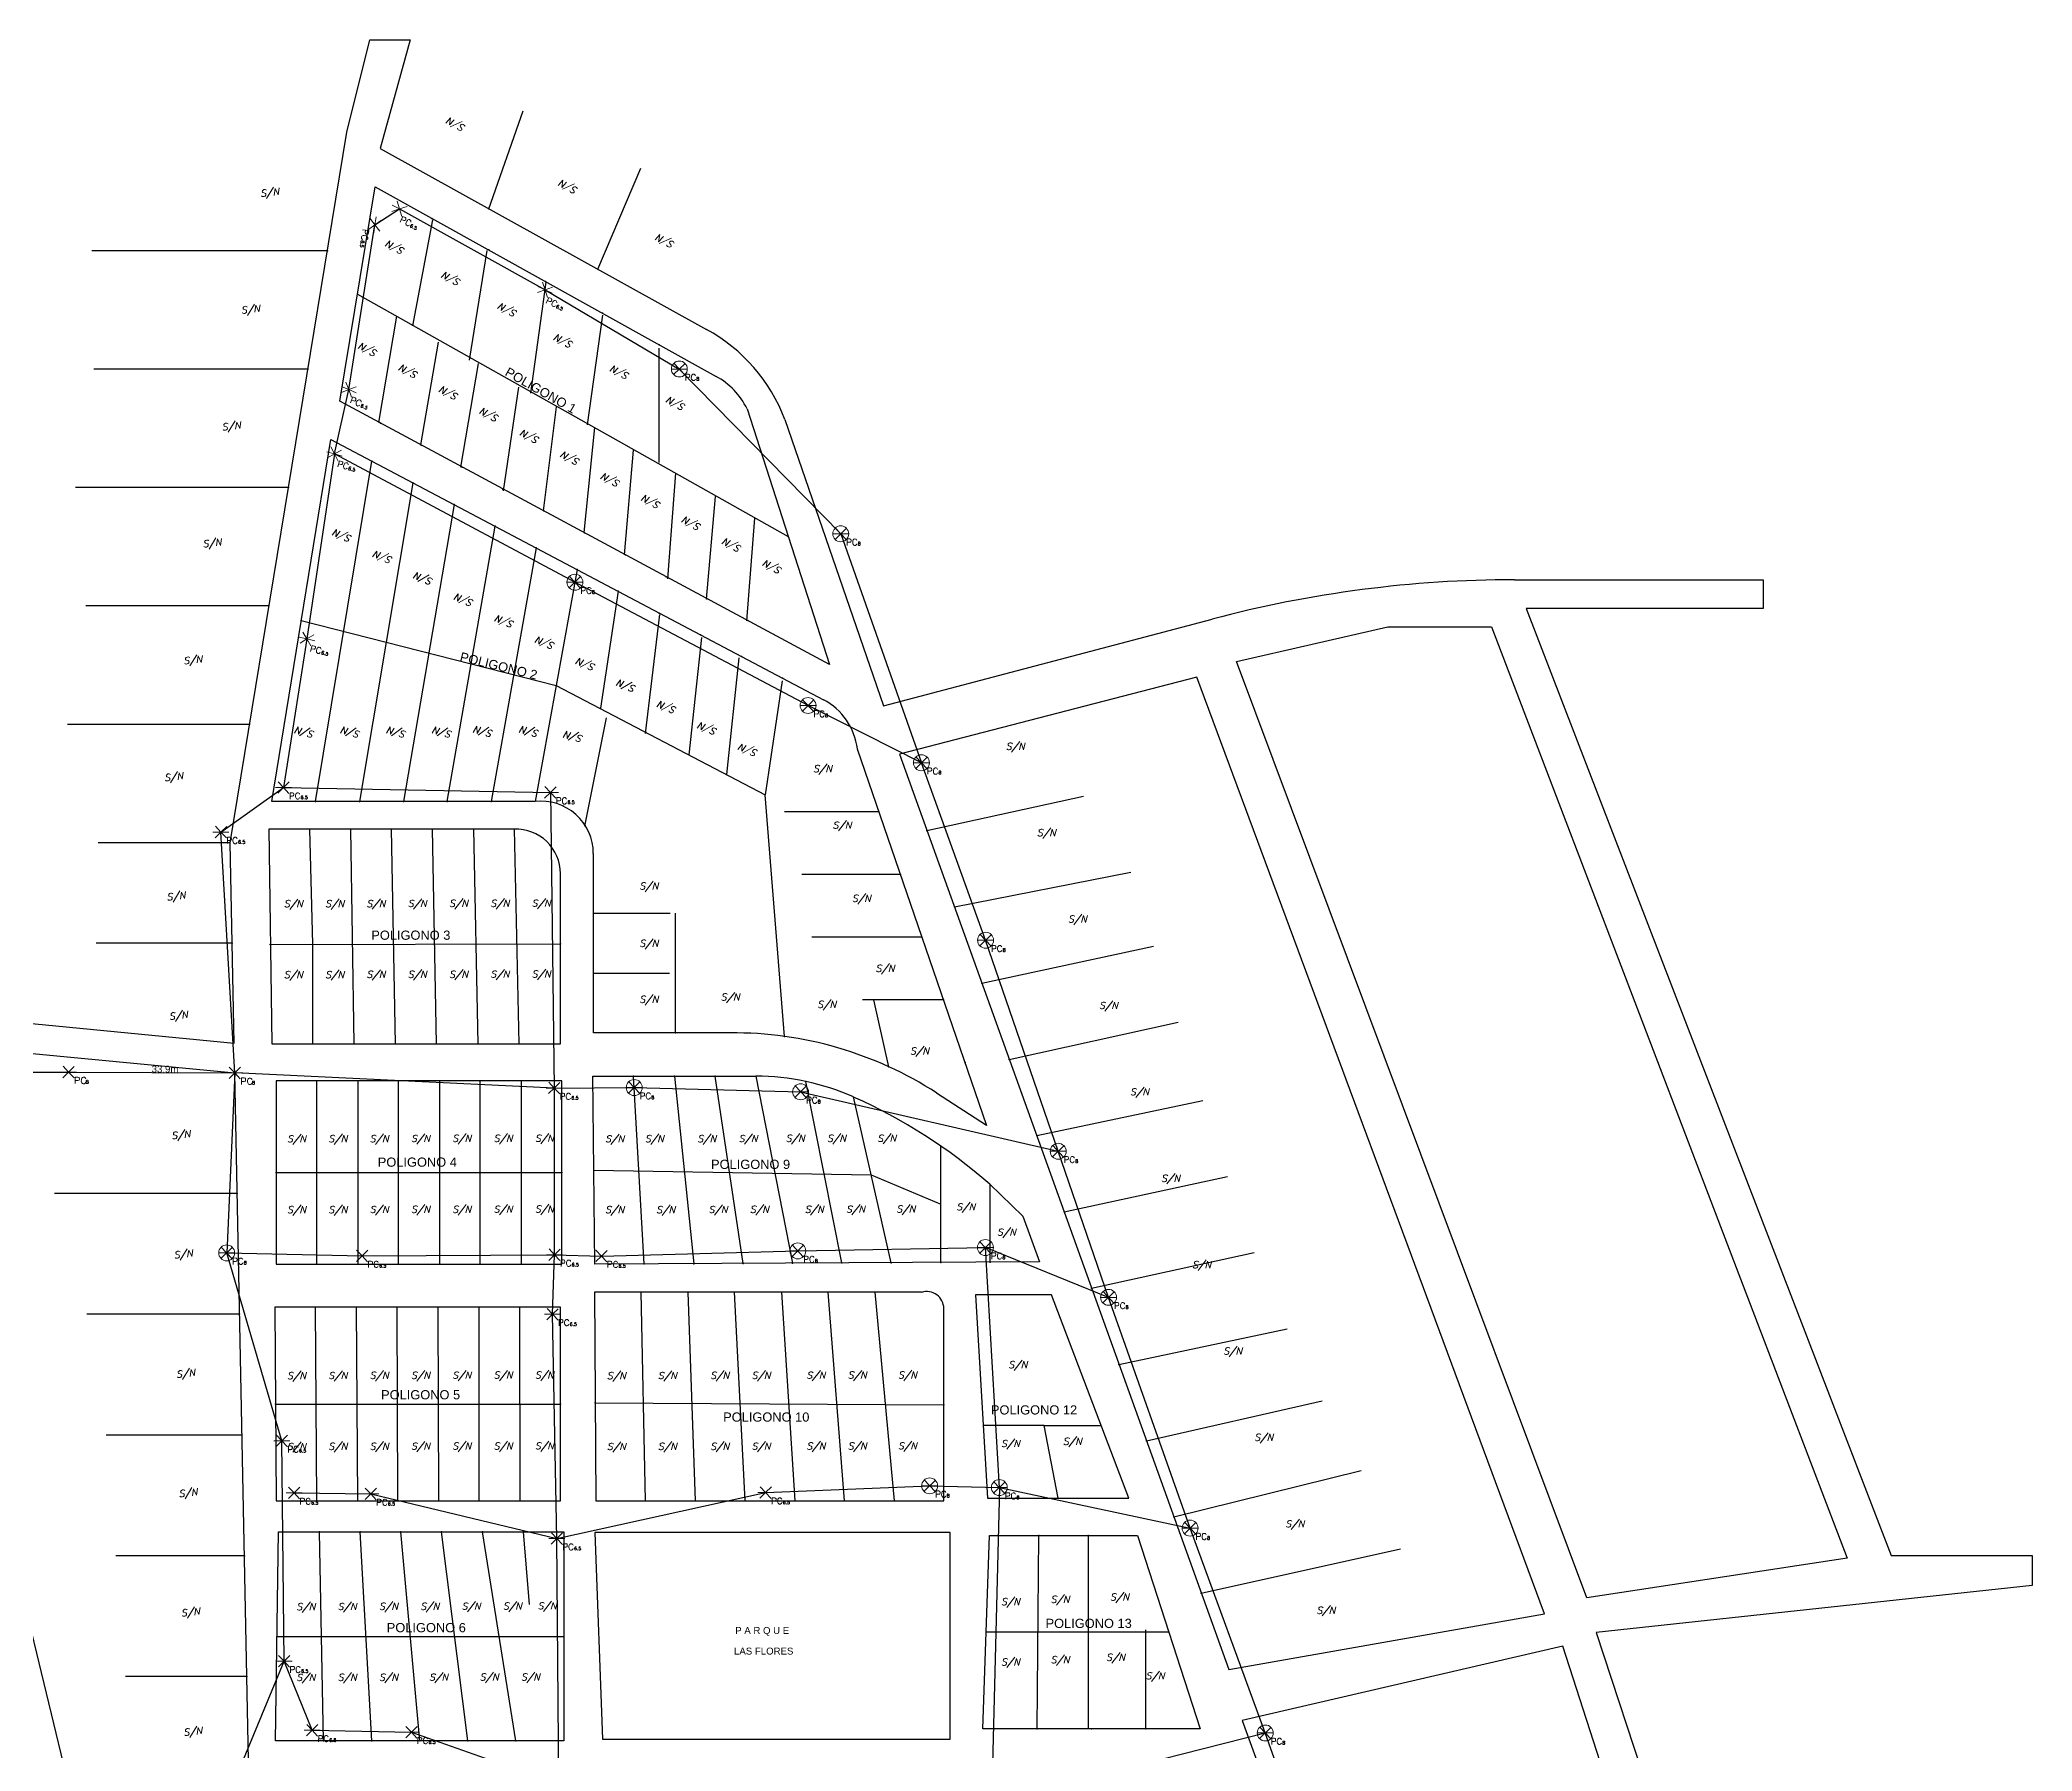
# Model space of a CAD drawing. Header units: millimetres. Extents: x 1987 to 2854, y 2008 to 2698.
# Drawn here: x 2394.8 to 2828.8, y 2325.7 to 2698.4 of the extents above; entities that cross this region are included whole.
import ezdxf
from ezdxf.enums import TextEntityAlignment as Align

# ---------------------------------------------------------------- set-up
doc = ezdxf.new("R2010")
doc.units = ezdxf.units.MM
doc.header["$PDSIZE"] = 1
for name, color, linetype, lineweight in [('_ADDRESSDIBUJO', 7, 'Continuous', 0), ('_POLEPED', 7, 'Continuous', 0), ('_STRANDDISTANCE', 3, 'Continuous', 0), ('_STREET', 5, 'Continuous', 0)]:
    doc.layers.add(name, color=color, linetype=linetype, lineweight=lineweight)
doc.layers.add('_LOTLINE', color=252, linetype='Continuous')
doc.layers.add('_STRAND', color=3, linetype='Continuous')
doc.styles.add('Address', font='ITALICS.shx', dxfattribs={"height": 1.5})
doc.styles.add('ROMANS', font='romans.shx', dxfattribs={"height": 0.2})
doc.styles.get("Standard").update_dxf_attribs({"font": 'arial.ttf'})
doc.styles.add('StrandDistance0', font='ENGINEERING.shx', dxfattribs={"height": 1.5})

# ---------------------------------------------------------------- blocks, each defined once
blk = doc.blocks.new('*U38')
at = {"layer": '_POLEPED', "linetype": 'Continuous'}
blk.add_line((206328.6, 1519837.21), (206328.59, 1519835.82), dxfattribs=at)
at = {"layer": '_POLEPED', "linetype": 'Continuous', "flags": 128}
blk.add_lwpolyline([(206328.6, 1519837.21), (206329.19, 1519837.21), (206329.39, 1519837.14), (206329.46, 1519837.07), (206329.52, 1519836.94), (206329.52, 1519836.74), (206329.46, 1519836.61), (206329.39, 1519836.54), (206329.19, 1519836.48), (206328.59, 1519836.48)], dxfattribs=at)
blk = doc.blocks.new('PC8_E')
at = {"layer": '_POLEPED', "color": 1}
for p, q in [((-1.74, 0), (0, 0)), ((-1.24, -1.22), (0, 0)), ((-1.19, 1.27), (0, 0)), ((0, 0), (1.24, 1.22)), ((0, 0), (1.74, 0)), ((0, 0), (1.19, -1.27))]:
    blk.add_line(p, q, dxfattribs=at)
at = {"layer": '_POLEPED', "linetype": 'Continuous', "flags": 128}
for points in [[(3.77, -1.47), (3.71, -1.34), (3.57, -1.2), (3.44, -1.13), (3.18, -1.13), (3.04, -1.2), (2.91, -1.33), (2.84, -1.46), (2.78, -1.66), (2.77, -1.99), (2.84, -2.19), (2.9, -2.32), (3.04, -2.46), (3.17, -2.52), (3.43, -2.53), (3.57, -2.46), (3.7, -2.33), (3.77, -2.2)], [(4, -1.78), (3.9, -1.81), (3.86, -1.88), (3.86, -1.95), (3.9, -2.02), (3.97, -2.06), (4.11, -2.09), (4.21, -2.13), (4.28, -2.2), (4.31, -2.27), (4.31, -2.37), (4.28, -2.44), (4.24, -2.48), (4.14, -2.51), (4, -2.51), (3.89, -2.47), (3.86, -2.44), (3.82, -2.37), (3.83, -2.26), (3.86, -2.19), (3.93, -2.13), (4.04, -2.09), (4.18, -2.06), (4.25, -2.02), (4.28, -1.95), (4.28, -1.88), (4.25, -1.81), (4.14, -1.78), (4, -1.78)]]:
    blk.add_lwpolyline(points, dxfattribs=at)
at = {"layer": '_POLEPED', "linetype": 'Continuous'}
blk.add_blockref('*U38', (-206327.14, -1519838.33), dxfattribs=at)
blk = doc.blocks.new('PC6.5')
at = {"layer": '_POLEPED', "color": 1}
for p, q in [((-1.74, 0), (0, 0)), ((-1.24, -1.22), (0, 0)), ((-1.19, 1.27), (0, 0)), ((0, 0), (1.24, 1.22)), ((0, 0), (1.74, 0)), ((0, 0), (1.19, -1.27))]:
    blk.add_line(p, q, dxfattribs=at)
at = {"layer": '_POLEPED', "linetype": 'Continuous', "attachment_point": 7, "rotation": 359.6478, "line_spacing_factor": 0.72, "style": 'StrandDistance0'}
for s, insert, char_height in [('\\Fromans;PC', (1.18, -2.51), 1.3914), ('\\Fromans;6.5', (3.72, -2.51), 0.7317)]:
    blk.add_mtext(s, dxfattribs=dict(at, insert=insert, char_height=char_height))
blk = doc.blocks.new('PC8_N')
at = {"layer": '_POLEPED', "color": 1}
for p, q in [((-1.24, -1.22), (1.24, 1.22)), ((-1.19, 1.27), (1.19, -1.27)), ((-1.74, 0), (1.74, 0))]:
    blk.add_line(p, q, dxfattribs=at)
blk.add_circle((0, 0), 1.74, dxfattribs=at)
at = {"layer": '_POLEPED', "linetype": 'Continuous', "style": 'ROMANS'}
for s, height, p in [('PC', 1.391, (1.18, -2.51)), ('8', 0.732, (3.72, -2.51))]:
    blk.add_text(s, height=height, rotation=359.6478, dxfattribs=at).set_placement(p)

msp = doc.modelspace()

# ---------------------------------------------------------------- linework, layer by layer
at = {"layer": '_LOTLINE'}
for p, q in [((2461.64, 2678.3), (2466.68, 2698.43)), ((2466.68, 2698.43), (2475.45, 2698.43)), ((2475.45, 2698.43), (2468.87, 2674.77)), ((2492.59, 2661.64), (2500.06, 2683)), ((2436.2, 2523.51), (2461.64, 2678.3)), ((2468.87, 2674.77), (2540.03, 2635.37)), ((2516.31, 2648.5), (2525.66, 2670.45)), ((2460.09, 2619.69), (2467.78, 2666.44)), ((2467.78, 2666.44), (2542.1, 2625.13)), ((2480.33, 2659.24), (2475.97, 2636.14)), ((2457.4, 2652.5), (2406.11, 2652.5)), ((2492.14, 2652.56), (2488.29, 2628.69)), ((2504.98, 2645.63), (2501.65, 2621.5)), ((2463.93, 2643.06), (2557.8, 2590.23)), ((2468.64, 2615.09), (2472.53, 2638.22)), ((2517.31, 2638.45), (2513.97, 2614.57)), ((2477.76, 2610.21), (2481.62, 2632.54)), ((2529.64, 2631.26), (2529.64, 2606.36)), ((2453.16, 2626.71), (2406.55, 2626.71)), ((2486.49, 2605.33), (2490.35, 2627.92)), ((2495.74, 2600.2), (2499.08, 2622.79)), ((2566.77, 2562.37), (2460.09, 2619.69)), ((2504.51, 2595.84), (2507.34, 2618.5)), ((2548.83, 2618.09), (2566.77, 2562.37)), ((2513.38, 2591.1), (2515.7, 2613.97)), ((2557.07, 2615.76), (2578.57, 2553.35)), ((2445.28, 2532.49), (2458.17, 2611.36)), ((2458.17, 2611.36), (2565.49, 2554.69)), ((2522.15, 2586.27), (2524.07, 2609.03)), ((2454.84, 2532.49), (2467.11, 2606.64)), ((2448.92, 2600.91), (2402.54, 2600.91)), ((2476.05, 2601.92), (2464.4, 2532.49)), ((2531.54, 2581.05), (2533.35, 2604.01)), ((2485, 2597.2), (2473.96, 2532.49)), ((2540.01, 2576.59), (2541.95, 2598.98)), ((2483.52, 2532.49), (2493.94, 2592.47)), ((2548.77, 2571.88), (2550.56, 2594.27)), ((2502.88, 2587.75), (2493.08, 2532.49)), ((2511.83, 2583.03), (2502.65, 2532.49)), ((2716.03, 2580.83), (2770.18, 2580.83)), ((2770.18, 2580.83), (2770.18, 2574.53)), ((2444.68, 2575.11), (2404.77, 2575.11)), ((2520.77, 2578.3), (2516.92, 2552.82)), ((2770.18, 2574.53), (2718.6, 2574.53)), ((2718.6, 2574.53), (2798.09, 2368.26)), ((2451.72, 2571.93), (2507.24, 2557.76)), ((2529.76, 2573.25), (2526.61, 2547.32)), ((2578.57, 2553.35), (2650.16, 2572.25)), ((2655.5, 2563.04), (2688.46, 2570.56)), ((2688.46, 2570.56), (2711.01, 2570.56)), ((2711.01, 2570.56), (2788.49, 2367.7)), ((2538.93, 2568.27), (2536.16, 2542.65)), ((2547.05, 2563.82), (2544.36, 2538.38)), ((2731.83, 2359.03), (2655.5, 2563.04)), ((2507.24, 2557.76), (2552.8, 2533.96)), ((2556.48, 2558.84), (2552.81, 2533.96)), ((2646.83, 2559.58), (2582.07, 2542.82)), ((2722.57, 2355.57), (2646.83, 2559.58)), ((2440.44, 2549.31), (2400.75, 2549.31)), ((2513.51, 2527.15), (2518.23, 2550.72)), ((2572.86, 2543.96), (2601.02, 2461.97)), ((2582.07, 2542.82), (2653.77, 2343.43)), ((2502.65, 2532.49), (2445.28, 2532.49)), ((2557.02, 2481.35), (2552.8, 2533.96)), ((2588.04, 2526.2), (2622.14, 2533.71)), ((2498.17, 2526.5), (2444.63, 2526.5)), ((2444.63, 2526.5), (2445.28, 2479.75)), ((2454.26, 2501.41), (2453.55, 2526.5)), ((2463.25, 2479.75), (2462.48, 2526.5)), ((2472.23, 2479.75), (2471.4, 2526.5)), ((2481.21, 2479.75), (2480.32, 2526.5)), ((2489.25, 2526.5), (2490.2, 2479.75)), ((2499.18, 2479.75), (2498.17, 2526.5)), ((2577.56, 2530.29), (2556.96, 2530.29)), ((2436.2, 2523.51), (2407.45, 2523.51)), ((2437.1, 2479.86), (2436.2, 2523.51)), ((2515.35, 2482.12), (2515.35, 2521.21)), ((2508.17, 2479.75), (2508.17, 2516.83)), ((2582.25, 2516.63), (2560.8, 2516.63)), ((2594.02, 2509.59), (2632.45, 2517.14)), ((2515.35, 2508.18), (2532.11, 2508.18)), ((2533.27, 2482.12), (2533.27, 2508.18)), ((2436.65, 2501.68), (2407, 2501.68)), ((2444.95, 2501.38), (2508.17, 2501.54)), ((2454.26, 2479.75), (2454.26, 2501.41)), ((2586.94, 2502.96), (2562.97, 2502.96)), ((2599.99, 2492.97), (2637.38, 2501.01)), ((2515.35, 2495.15), (2531.95, 2495.15)), ((2360.28, 2487.36), (2437.1, 2479.86)), ((2591.64, 2489.3), (2573.97, 2489.3)), ((2579.74, 2474.73), (2576.47, 2489.3)), ((2605.97, 2476.35), (2642.76, 2484.43)), ((2361.66, 2480.61), (2437.73, 2166.44)), ((2361.66, 2480.61), (2437.21, 2473.41)), ((2445.28, 2479.75), (2508.17, 2479.75)), ((2545.18, 2482.12), (2515.35, 2482.12)), ((2443.55, 2157.8), (2437.21, 2473.41)), ((2508.49, 2471.7), (2446.24, 2471.7)), ((2446.24, 2471.7), (2446.24, 2431.72)), ((2455.14, 2431.72), (2455.14, 2471.7)), ((2464.03, 2471.7), (2464.03, 2431.72)), ((2472.92, 2431.72), (2472.92, 2471.7)), ((2481.81, 2471.7), (2481.81, 2431.72)), ((2490.71, 2431.72), (2490.71, 2471.7)), ((2499.6, 2471.7), (2499.6, 2431.72)), ((2508.49, 2431.72), (2508.49, 2471.7)), ((2515.26, 2472.66), (2550.74, 2472.66)), ((2515.69, 2431.72), (2515.26, 2472.66)), ((2526.45, 2431.78), (2524.13, 2472.66)), ((2533, 2472.66), (2537.21, 2431.83)), ((2547.97, 2431.89), (2541.87, 2472.66)), ((2550.74, 2472.66), (2558.74, 2431.94)), ((2569.5, 2432), (2561.62, 2471.52)), ((2580.26, 2432.05), (2572.03, 2468.15)), ((2601.02, 2461.97), (2590.14, 2469.02)), ((2611.94, 2459.74), (2648.14, 2467.41)), ((2591.03, 2432.11), (2591.03, 2457.48)), ((2446.24, 2451.71), (2508.49, 2451.71)), ((2515.47, 2452.19), (2575.9, 2451.19)), ((2575.9, 2451.19), (2591.03, 2444.79)), ((2601.7, 2449.13), (2608.93, 2442.18)), ((2601.79, 2432.16), (2601.79, 2449.04)), ((2617.92, 2443.12), (2653.52, 2450.83)), ((2437.73, 2447.11), (2397.92, 2447.11)), ((2608.93, 2442.18), (2612.55, 2432.22)), ((2446.24, 2431.72), (2508.49, 2431.72)), ((2612.55, 2432.22), (2515.69, 2431.72)), ((2623.89, 2426.51), (2659.34, 2434.26)), ((2508.17, 2422.37), (2445.92, 2422.37)), ((2445.92, 2422.37), (2446.24, 2380.15)), ((2455.09, 2380.15), (2454.81, 2422.37)), ((2463.71, 2422.37), (2463.94, 2380.15)), ((2472.78, 2380.15), (2472.6, 2422.37)), ((2481.49, 2422.37), (2481.63, 2380.15)), ((2490.48, 2380.15), (2490.48, 2422.37)), ((2499.28, 2422.37), (2499.32, 2380.15)), ((2508.17, 2380.15), (2508.17, 2422.37)), ((2586.86, 2425.6), (2515.59, 2425.6)), ((2515.59, 2425.6), (2515.91, 2380.15)), ((2526.74, 2380.15), (2525.77, 2425.6)), ((2535.95, 2425.6), (2537.56, 2380.15)), ((2548.39, 2380.15), (2546.13, 2425.6)), ((2556.32, 2425.6), (2559.22, 2380.15)), ((2570.05, 2380.15), (2566.5, 2425.6)), ((2576.68, 2425.6), (2580.87, 2380.15)), ((2615.14, 2425.09), (2598.62, 2425.09)), ((2598.62, 2425.09), (2601.21, 2380.73)), ((2631.99, 2380.73), (2615.14, 2425.09)), ((2438.26, 2420.81), (2404.96, 2420.81)), ((2591.7, 2380.15), (2591.7, 2422.05)), ((2629.87, 2409.89), (2666.52, 2417.68)), ((2446.08, 2401.26), (2508.17, 2401.26)), ((2515.75, 2401.54), (2591.7, 2401.1)), ((2635.84, 2393.28), (2674.14, 2402)), ((2613.56, 2396.56), (2600.29, 2396.56)), ((2616.6, 2380.73), (2613.56, 2396.56)), ((2613.56, 2396.56), (2625.98, 2396.56)), ((2438.79, 2394.51), (2409.19, 2394.51)), ((2641.82, 2376.66), (2682.65, 2386.77)), ((2446.24, 2380.15), (2508.17, 2380.15)), ((2515.91, 2380.15), (2591.7, 2380.15)), ((2601.21, 2380.73), (2631.99, 2380.73)), ((2446.12, 2327.87), (2446.77, 2373.41)), ((2446.77, 2373.41), (2508.93, 2373.41)), ((2456.59, 2327.87), (2455.65, 2373.41)), ((2467.06, 2327.87), (2464.53, 2373.41)), ((2477.52, 2327.87), (2473.41, 2373.41)), ((2487.99, 2327.87), (2482.29, 2373.41)), ((2498.46, 2327.87), (2491.17, 2373.41)), ((2500.05, 2373.41), (2501.36, 2357.63)), ((2508.93, 2373.41), (2508.93, 2327.87)), ((2593.11, 2373.29), (2515.69, 2373.29)), ((2515.69, 2373.29), (2517.31, 2328.28)), ((2593.11, 2328.28), (2593.11, 2373.29)), ((2600.24, 2330.54), (2601.68, 2372.65)), ((2601.68, 2372.65), (2633.93, 2372.65)), ((2612.07, 2330.54), (2612.43, 2372.65)), ((2623.18, 2372.65), (2623.18, 2330.54)), ((2633.93, 2372.65), (2647.54, 2330.54)), ((2439.32, 2368.21), (2411.3, 2368.21)), ((2647.79, 2360.05), (2691.17, 2369.74)), ((2788.49, 2367.7), (2731.83, 2359.03)), ((2798.09, 2368.26), (2828.82, 2368.26)), ((2828.82, 2368.26), (2828.82, 2361.74)), ((2828.82, 2361.74), (2733.83, 2351.51)), ((2653.77, 2343.43), (2722.57, 2355.57)), ((2446.45, 2350.64), (2508.93, 2350.64)), ((2640.74, 2351.6), (2600.96, 2351.6)), ((2635.71, 2330.54), (2635.71, 2352.1)), ((2726.54, 2348.52), (2656.74, 2332.34)), ((2807.4, 2098.7), (2726.54, 2348.52)), ((2733.83, 2351.51), (2817.74, 2096.72)), ((2439.85, 2341.91), (2413.41, 2341.91)), ((2656.74, 2332.34), (2741.58, 2098.7)), ((2508.93, 2327.87), (2446.12, 2327.87)), ((2517.31, 2328.28), (2593.11, 2328.28)), ((2647.54, 2330.54), (2600.24, 2330.54))]:
    msp.add_line(p, q, dxfattribs=at)
for centre, radius, start, end in [((2521.68, 2602.22), 37.89, 20.9472, 61.025), ((2534.12, 2610.78), 16.42, 26.4278, 60.9368), ((2716.2, 2322.17), 258.66, 90.039, 104.7933), ((2558.94, 2542.29), 14.03, 6.8447, 62.1619), ((2503.98, 2521.21), 11.36, 0, 96.7618), ((2498.49, 2516.83), 9.68, 0, 91.9074), ((2545.82, 2400.62), 81.5, 57.064, 90.4509), ((2550.74, 2420.21), 52.46, 66.0595, 90), ((2524.85, 2361.9), 116.25, 48.6224, 66.0595), ((2587.98, 2422.05), 3.72, 0, 107.52)]:
    msp.add_arc(centre, radius, start, end, dxfattribs=at)
for p in [(2492.59, 2661.64), (2480.16, 2659.55), (2457.4, 2652.5), (2492.55, 2652.67), (2516.31, 2648.5), (2504.94, 2645.79), (2463.93, 2643.06), (2517.33, 2638.9), (2529.71, 2632.02), (2453.16, 2626.71), (2468.98, 2614.91), (2477.87, 2610.14), (2467.11, 2606.64), (2486.76, 2605.36), (2448.92, 2600.91), (2476.05, 2601.92), (2495.65, 2600.58), (2485, 2597.2), (2504.54, 2595.81), (2493.94, 2592.47), (2502.88, 2587.75), (2513.43, 2591.03), (2557.8, 2590.23), (2511.83, 2583.03), (2522.32, 2586.25), (2531.21, 2581.48), (2444.68, 2575.11), (2520.77, 2578.3), (2540.1, 2576.7), (2451.72, 2571.93), (2529.71, 2573.58), (2548.99, 2571.93), (2538.66, 2568.86), (2547.6, 2564.13), (2507.24, 2557.76), (2556.54, 2559.41), (2440.44, 2549.31), (2454.84, 2532.49), (2464.4, 2532.49), (2473.96, 2532.49), (2483.52, 2532.49), (2493.08, 2532.49), (2508.87, 2531.47), (2453.55, 2526.5), (2462.48, 2526.5), (2471.4, 2526.5), (2480.32, 2526.5), (2489.25, 2526.5), (2513.59, 2527.27), (2577.56, 2530.29), (2588.04, 2526.2), (2582.25, 2516.63), (2594.02, 2509.59), (2515.35, 2508.18), (2436.65, 2501.68), (2444.95, 2501.38), (2508.17, 2501.54), (2586.94, 2502.96), (2515.35, 2495.15), (2599.99, 2492.97), (2591.64, 2489.3), (2454.26, 2479.75), (2463.25, 2479.75), (2472.23, 2479.75), (2481.21, 2479.75), (2490.2, 2479.75), (2499.18, 2479.75), (2533.27, 2482.12), (2557.02, 2481.35), (2579.74, 2474.73), (2596.33, 2475.64), (2605.97, 2476.35), (2455.14, 2471.7), (2464.03, 2471.7), (2472.92, 2471.7), (2481.81, 2471.7), (2490.71, 2471.7), (2499.6, 2471.7), (2524.13, 2472.66), (2533, 2472.66), (2541.87, 2472.66), (2561.62, 2471.52), (2611.94, 2459.74), (2446.24, 2451.71), (2508.49, 2451.71), (2437.73, 2447.11), (2617.92, 2443.12), (2455.14, 2431.72), (2464.03, 2431.72), (2472.92, 2431.72), (2481.81, 2431.72), (2490.71, 2431.72), (2499.6, 2431.72), (2526.45, 2431.78), (2537.21, 2431.83), (2547.97, 2431.89), (2558.74, 2431.94), (2569.5, 2432), (2580.26, 2432.05), (2591.03, 2432.11), (2601.79, 2432.16), (2623.89, 2426.51), (2454.81, 2422.37), (2463.71, 2422.37), (2472.6, 2422.37), (2481.49, 2422.37), (2490.38, 2422.37), (2499.28, 2422.37), (2525.77, 2425.6), (2535.95, 2425.6), (2546.13, 2425.6), (2556.32, 2425.6), (2566.5, 2425.6), (2576.68, 2425.6), (2438.26, 2420.81), (2629.87, 2409.89), (2446.08, 2401.26), (2508.17, 2401.26), (2515.75, 2401.54), (2591.7, 2401.1), (2438.79, 2394.51), (2635.84, 2393.28), (2455.09, 2380.15), (2463.94, 2380.15), (2472.78, 2380.15), (2481.63, 2380.15), (2490.48, 2380.15), (2499.32, 2380.15), (2526.74, 2380.15), (2537.56, 2380.15), (2548.39, 2380.15), (2559.22, 2380.15), (2570.05, 2380.15), (2580.87, 2380.15), (2616.6, 2380.73), (2641.82, 2376.66), (2455.65, 2373.41), (2464.53, 2373.41), (2473.41, 2373.41), (2482.29, 2373.41), (2491.17, 2373.41), (2500.05, 2373.41), (2612.43, 2372.65), (2623.18, 2372.65), (2439.32, 2368.21), (2647.79, 2360.05), (2446.45, 2350.64), (2508.93, 2350.64), (2600.96, 2351.6), (2640.74, 2351.6), (2439.85, 2341.91), (2456.59, 2327.87), (2467.06, 2327.87), (2477.52, 2327.87), (2487.99, 2327.87), (2498.46, 2327.87), (2612.07, 2330.54), (2623.89, 2330.54), (2635.71, 2330.54)]:
    msp.add_point(p, dxfattribs=at)
at = {"layer": '_STRAND'}
for p, q in [((2467.76, 2658.13), (2473.1, 2661.61)), ((2473.1, 2661.61), (2504.83, 2643.96)), ((2462.06, 2622.23), (2467.76, 2658.13)), ((2504.83, 2643.96), (2534.08, 2626.73)), ((2534.08, 2626.73), (2569.24, 2590.83)), ((2458.97, 2608.23), (2462.06, 2622.23)), ((2458.97, 2608.23), (2452.94, 2567.93)), ((2511.33, 2580.29), (2458.97, 2608.23)), ((2569.26, 2590.82), (2586.82, 2540.96)), ((2562.12, 2553.43), (2511.33, 2580.29)), ((2452.94, 2567.93), (2447.84, 2535.56)), ((2586.82, 2540.96), (2562.12, 2553.43)), ((2600.81, 2502.29), (2586.82, 2540.96)), ((2434.22, 2525.85), (2447.84, 2535.56)), ((2447.84, 2535.56), (2505.98, 2534.49)), ((2505.98, 2534.49), (2506.83, 2470.1)), ((2437.21, 2473.41), (2434.22, 2525.85)), ((2616.62, 2456.32), (2600.81, 2502.29)), ((2353.05, 2473.57), (2401.02, 2473.57)), ((2401.02, 2473.57), (2437.21, 2473.41)), ((2437.21, 2473.41), (2435.46, 2434.2)), ((2506.83, 2470.1), (2437.21, 2473.41)), ((2506.83, 2470.1), (2524.26, 2470.21)), ((2506.89, 2433.77), (2506.89, 2470.1)), ((2524.26, 2470.21), (2524.27, 2470.2)), ((2524.27, 2470.2), (2560.51, 2469.28)), ((2560.51, 2469.28), (2560.51, 2469.28)), ((2560.51, 2469.28), (2616.62, 2456.32)), ((2616.62, 2456.32), (2616.62, 2456.32)), ((2627.59, 2424.51), (2616.62, 2456.32)), ((2559.9, 2434.62), (2600.77, 2435.36)), ((2603.8, 2383.08), (2600.77, 2435.36)), ((2627.59, 2424.51), (2600.77, 2435.36)), ((2435.46, 2434.2), (2464.96, 2433.54)), ((2447.5, 2393.25), (2435.46, 2434.2)), ((2464.96, 2433.54), (2506.89, 2433.77)), ((2506.47, 2420.81), (2506.89, 2433.77)), ((2506.89, 2433.77), (2506.89, 2433.77)), ((2506.89, 2433.77), (2517.11, 2433.5)), ((2517.11, 2433.5), (2559.9, 2434.62)), ((2645.35, 2374.23), (2627.59, 2424.51)), ((2507.41, 2371.97), (2506.47, 2420.81)), ((2447.96, 2345.25), (2447.5, 2393.25)), ((2552.89, 2381.98), (2588.62, 2383.45)), ((2588.62, 2383.45), (2603.8, 2383.08)), ((2603.8, 2383.08), (2602.26, 2319.89)), ((2603.8, 2383.08), (2645.35, 2374.23)), ((2450.15, 2381.91), (2466.86, 2381.69)), ((2466.86, 2381.69), (2507.41, 2371.97)), ((2507.41, 2371.97), (2552.89, 2381.98)), ((2507.8, 2318.46), (2507.41, 2371.97)), ((2661.74, 2329.61), (2645.35, 2374.23)), ((2438.78, 2322.96), (2447.96, 2345.25)), ((2454.08, 2330.21), (2447.96, 2345.25)), ((2454.08, 2330.21), (2475.71, 2329.77)), ((2475.71, 2329.77), (2507.8, 2318.46)), ((2625.69, 2320.48), (2661.74, 2329.61)), ((2680.33, 2277.62), (2661.74, 2329.61))]:
    msp.add_line(p, q, dxfattribs=at)

# ---------------------------------------------------------------- block references
at = {"layer": '_POLEPED'}
for p, rotation in [((2473.1, 2661.61), 333.4501278798493), ((2467.76, 2658.13), 261.9590427323664), ((2504.83, 2643.96), 334.8698286390047), ((2462.06, 2622.23), 337.3936111507369), ((2458.97, 2608.23), 344.0710123045884), ((2452.94, 2567.93), 346.6871215329199)]:
    msp.add_blockref('PC6.5', p, dxfattribs=dict(at, rotation=rotation))
for name, p in [('PC8_N', (2534.08, 2626.73)), ('PC8_N', (2569.24, 2590.83)), ('PC8_N', (2511.33, 2580.29)), ('PC8_N', (2562.12, 2553.43)), ('PC8_N', (2586.82, 2540.96)), ('PC6.5', (2447.84, 2535.56)), ('PC6.5', (2505.98, 2534.49)), ('PC6.5', (2434.22, 2525.85)), ('PC8_E', (2401.02, 2473.57)), ('PC8_E', (2437.21, 2473.41)), ('PC6.5', (2506.83, 2470.1)), ('PC8_N', (2524.26, 2470.21)), ('PC8_N', (2560.51, 2469.28)), ('PC8_N', (2616.62, 2456.32)), ('PC8_N', (2435.46, 2434.2)), ('PC8_N', (2559.9, 2434.62)), ('PC8_N', (2600.77, 2435.36)), ('PC6.5', (2464.96, 2433.54)), ('PC6.5', (2506.89, 2433.77)), ('PC6.5', (2517.11, 2433.5)), ('PC6.5', (2506.47, 2420.81)), ('PC8_N', (2627.59, 2424.51)), ('PC6.5', (2447.5, 2393.25)), ('PC6.5', (2450.15, 2381.91)), ('PC6.5', (2552.89, 2381.98)), ('PC8_N', (2588.62, 2383.45)), ('PC8_N', (2603.8, 2383.08)), ('PC6.5', (2466.86, 2381.69)), ('PC8_N', (2645.35, 2374.23)), ('PC6.5', (2507.41, 2371.97)), ('PC6.5', (2447.96, 2345.25)), ('PC6.5', (2454.08, 2330.21)), ('PC6.5', (2475.71, 2329.77)), ('PC8_N', (2661.74, 2329.61))]:
    msp.add_blockref(name, p, dxfattribs=at)
at = {"layer": '_STRAND'}
msp.add_blockref('PC8_N', (2600.81, 2502.29), dxfattribs=at)

# ---------------------------------------------------------------- texts
at = {"layer": '_ADDRESSDIBUJO', "color": 7, "linetype": 'Continuous', "lineweight": 0, "style": 'Address'}
for rotation, p in [(152, (2485.84, 2680.6)), (6.2574, (2444.89, 2664.45)), (152, (2510.31, 2666.99)), (152, (2472.63, 2653.79)), (152, (2531.43, 2655.18)), (152, (2484.87, 2646.98)), (6.2574, (2440.7, 2638.99)), (152, (2497.11, 2640.18)), (152, (2466.73, 2631.52)), (152, (2509.35, 2633.38)), (152, (2475.54, 2626.79)), (152, (2521.58, 2626.58)), (152, (2484.35, 2622.06)), (152, (2493.16, 2617.32)), (152, (2533.82, 2619.78)), (6.2574, (2436.52, 2613.54)), (152, (2501.96, 2612.59)), (152, (2510.77, 2607.86)), (152, (2519.58, 2603.13)), (152, (2528.39, 2598.39)), (157.3958, (2461.02, 2591.05)), (152, (2537.2, 2593.66)), (6.2574, (2432.33, 2588.08)), (157.3958, (2469.86, 2586.38)), (152, (2546.01, 2588.93)), (152, (2554.82, 2584.2)), (157.3958, (2478.7, 2581.71)), (157.3958, (2487.55, 2577.04)), (157.3958, (2496.39, 2572.37)), (157.3958, (2505.23, 2567.7)), (6.2574, (2428.15, 2562.62)), (157.3958, (2514.08, 2563.03)), (157.3958, (2522.92, 2558.36)), (157.3958, (2531.76, 2553.69)), (164.5206, (2452.79, 2548.28)), (164.5206, (2462.79, 2548.28)), (164.5206, (2472.79, 2548.28)), (164.5206, (2482.79, 2548.28)), (164.5206, (2491.7, 2548.44)), (164.5206, (2501.7, 2548.44)), (157.3958, (2540.6, 2549.02)), (164.5206, (2511.28, 2547.33)), (157.3958, (2549.45, 2544.35)), (6.2574, (2423.97, 2537.16)), (6.2574, (2424.49, 2511.17)), (6.2574, (2425.01, 2485.17)), (6.2574, (2425.54, 2459.18)), (6.2574, (2426.06, 2433.18)), (6.2574, (2426.58, 2407.19)), (6.2574, (2427.1, 2381.19)), (6.2574, (2427.63, 2355.2)), (6.2574, (2428.15, 2329.2))]:
    msp.add_text('S/N', height=1.5, rotation=rotation, dxfattribs=at).set_placement(p, align=Align.CENTER)
for p in [(2607.26, 2543.8), (2565.28, 2538.91), (2569.51, 2526.62), (2614.03, 2524.98), (2527.42, 2513.36), (2449.97, 2509.49), (2458.97, 2509.51), (2467.97, 2509.53), (2476.97, 2509.56), (2485.97, 2509.58), (2494.97, 2509.6), (2503.97, 2509.62), (2573.73, 2510.68), (2620.8, 2506.16), (2527.42, 2500.85), (2458.97, 2494.07), (2467.97, 2494.1), (2476.97, 2494.12), (2485.97, 2494.14), (2494.97, 2494.16), (2503.97, 2494.19), (2578.88, 2495.44), (2449.97, 2494.05), (2527.42, 2488.66), (2545.15, 2489.16), (2566.18, 2487.59), (2627.56, 2487.34), (2586.4, 2477.44), (2634.33, 2468.52), (2450.67, 2458.29), (2459.67, 2458.31), (2468.67, 2458.33), (2477.67, 2458.36), (2486.67, 2458.38), (2495.67, 2458.4), (2504.67, 2458.42), (2519.97, 2458.29), (2528.63, 2458.31), (2540.05, 2458.33), (2549.05, 2458.35), (2559.31, 2458.38), (2568.31, 2458.4), (2579.25, 2458.42), (2641.1, 2449.7), (2450.67, 2442.85), (2459.67, 2442.87), (2468.67, 2442.9), (2477.67, 2442.92), (2486.67, 2442.94), (2495.67, 2442.96), (2504.67, 2442.99), (2519.97, 2442.85), (2531.09, 2442.87), (2542.5, 2442.89), (2551.5, 2442.92), (2563.47, 2442.94), (2572.47, 2442.96), (2583.41, 2442.98), (2596.47, 2443.48), (2605.33, 2437.96), (2647.87, 2430.88), (2654.64, 2412.06), (2607.81, 2409.07), (2450.67, 2406.71), (2459.67, 2406.73), (2468.67, 2406.76), (2477.67, 2406.78), (2486.67, 2406.8), (2495.67, 2406.82), (2504.67, 2406.85), (2520.34, 2406.71), (2531.45, 2406.73), (2542.87, 2406.76), (2551.87, 2406.78), (2563.83, 2406.8), (2572.83, 2406.82), (2583.77, 2406.85), (2450.67, 2391.27), (2459.67, 2391.3), (2468.67, 2391.32), (2477.67, 2391.34), (2486.67, 2391.36), (2495.67, 2391.39), (2504.67, 2391.41), (2520.34, 2391.27), (2531.45, 2391.3), (2542.87, 2391.32), (2551.87, 2391.34), (2563.83, 2391.36), (2572.83, 2391.39), (2583.77, 2391.41), (2606.21, 2391.91), (2619.69, 2392.41), (2661.4, 2393.24), (2668.17, 2374.42), (2452.7, 2356.39), (2461.7, 2356.41), (2470.7, 2356.44), (2479.7, 2356.46), (2488.7, 2356.48), (2497.7, 2356.5), (2505.27, 2356.55), (2606.21, 2357.48), (2617.01, 2357.98), (2629.97, 2358.48), (2674.94, 2355.6), (2606.21, 2344.34), (2617.02, 2344.84), (2629.1, 2345.34), (2452.7, 2340.95), (2461.7, 2340.98), (2470.7, 2341), (2481.62, 2341.02), (2492.63, 2341.04), (2501.63, 2341.07), (2637.71, 2341.32)]:
    msp.add_text('S/N', height=1.5, dxfattribs=at).set_placement(p, align=Align.CENTER)
at = {"layer": '_ADDRESSDIBUJO'}
for s, p in [('P A R Q U E', (2546.26, 2351.19)), ('LAS FLORES', (2546, 2346.7))]:
    msp.add_text(s, height=1.5, dxfattribs=at).set_placement(p)
at = {"layer": '_STRANDDISTANCE'}
msp.add_text('33.9m', height=1.5, rotation=359.4806, dxfattribs=at).set_placement((2419.11, 2473.49))
at = {"layer": '_STREET'}
for s, rotation, p in [('POLIGONO 1', 330.3094, (2495.92, 2625.47)), ('POLIGONO 2', 346.2248, (2486.12, 2563.15))]:
    msp.add_text(s, height=2, rotation=rotation, dxfattribs=at).set_placement(p)
for s, p in [('POLIGONO 3', (2466.97, 2502.4)), ('POLIGONO 4', (2468.38, 2452.96)), ('POLIGONO 9', (2540.99, 2452.48)), ('POLIGONO 5', (2469.1, 2402.29)), ('POLIGONO 12', (2601.97, 2398.99)), ('POLIGONO 10', (2543.63, 2397.43)), ('POLIGONO 6', (2470.34, 2351.56)), ('POLIGONO 13', (2613.87, 2352.49))]:
    msp.add_text(s, height=2, dxfattribs=at).set_placement(p)

doc.saveas('drawing.dxf')
